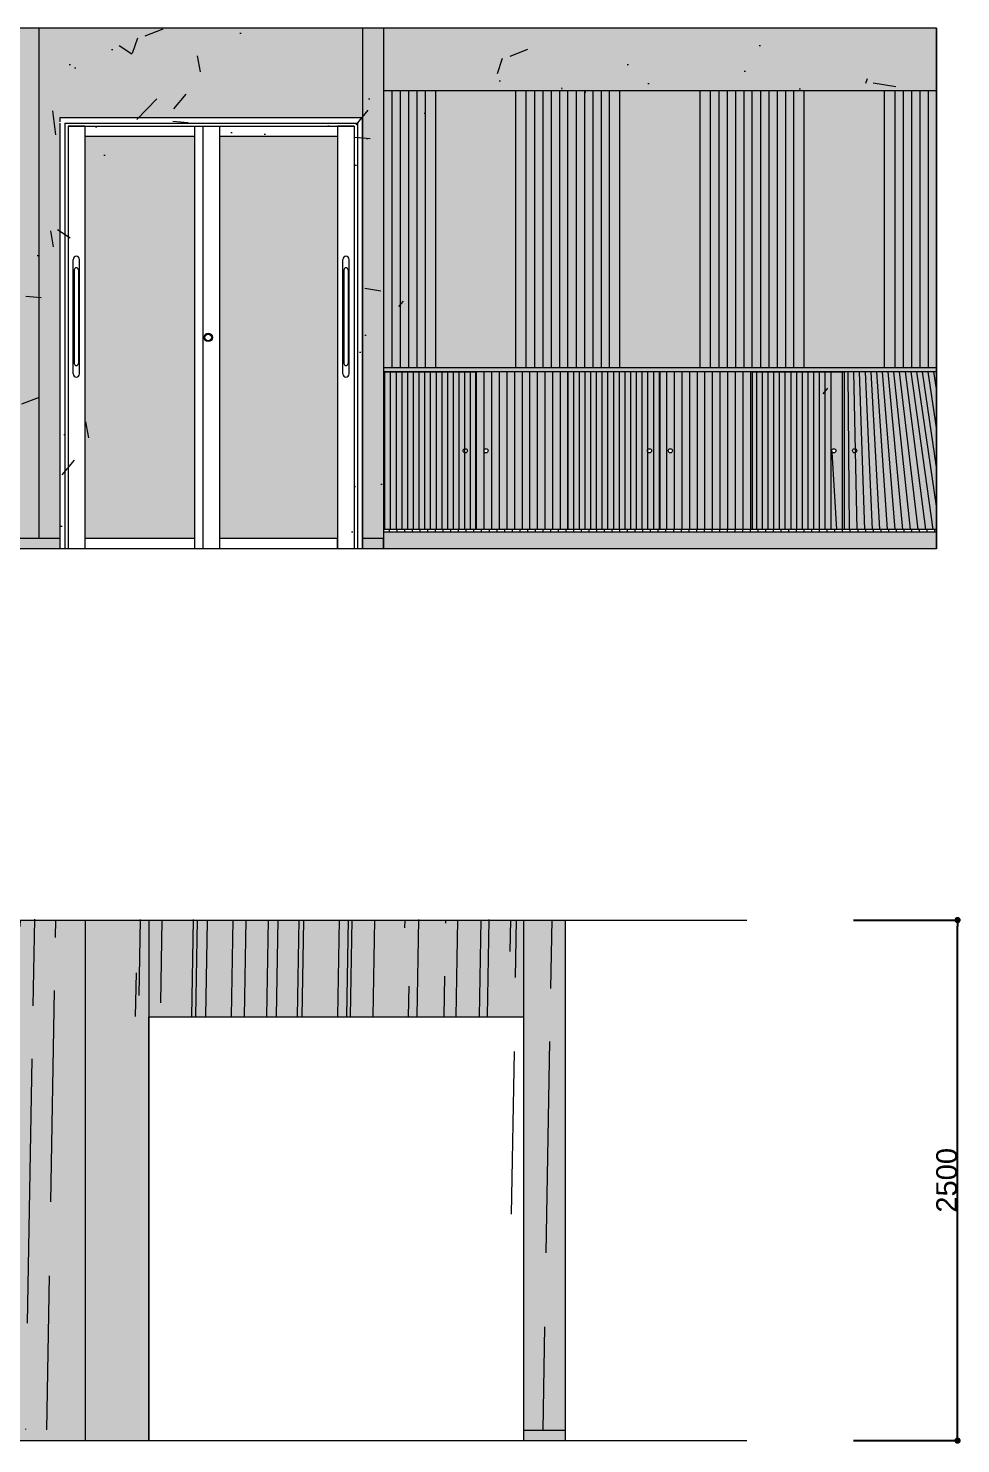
# Model space of a CAD drawing. Header units: millimetres. Extents: x 0 to 1313252738, y -131 to 560100888.
# Drawn here: x 1312660374 to 1312664851, y 560067476 to 560074274 of the extents above; entities that cross this region are included whole.
import ezdxf

# ---------------------------------------------------------------- set-up
doc = ezdxf.new("R2010")
doc.units = ezdxf.units.MM
doc.layers.get('0').update_dxf_attribs({"lineweight": 0})
doc.styles.add('onnjuku', font='arial.ttf')
doc.dimstyles.new('onnjuku', dxfattribs={"dimtxt": 100, "dimasz": 30, "dimexe": 1.25, "dimexo": 0.625, "dimtad": 1, "dimdec": 0, "dimtxsty": 'onnjuku', "dimblk": 'DOT', "dimcen": 2.5, "dimadec": 0, "dimazin": 0, "dimtfac": 1, "dimtdec": 0, "dimtmove": 0, "dimatfit": 3, "dimfxl": 500, "dimfxlon": 1, "dimarcsym": 0})
pattern_1 = [(269, (-94398.98168373108, 83165.11114108562), (31.74516432121542, -0.5541139043837529), [])]
pattern_2 = [(89, (-104260.4458594322, 71361.33415567875), (-244.2089098525694, 563.1478032884614), [3810, -508, 1270, -254]), (89, (-104381.5307447744, 71701.31915967402), (-342.201459612802, -248.0655426270803), [762, -83.81999999999998, 1524, -190.5]), (89, (-104474.0965211989, 71492.08278751341), (-147.1029423393508, 1323.568886290058), [2032, -355.6, 1016, -254])]

# ---------------------------------------------------------------- blocks, each defined once
blk = doc.blocks.new('_Dot')
at = {"color": 0, "linetype": 'ByBlock', "lineweight": -2}
blk.add_line((-0.5, 0), (-1, 0), dxfattribs=at)
at = {"color": 0, "linetype": 'ByBlock', "const_width": 0.5}
blk.add_lwpolyline([(-0.25, 0, 1), (0.25, 0, 1)], format="xyb", close=True, dxfattribs=at)
blk = doc.blocks.new('*D52')
at = {"color": 0, "lineweight": -2, "transparency": 16777216}
for p, q in [((1312664335.632875, 560069990.5227107), (1312664836.882875, 560069990.5227107)), ((1312664835.632875, 560067520.5227108), (1312664835.632875, 560069960.5227107)), ((1312664335.632875, 560067490.5227108), (1312664836.882875, 560067490.5227108))]:
    blk.add_line(p, q, dxfattribs=at)
at = {"layer": 'Defpoints', "color": 0, "transparency": 16777216}
for p in [(1312664188.106616, 560069990.5227107), (1312664835.632875, 560069990.5227107), (1312664188.106616, 560067490.5227108)]:
    blk.add_point(p, dxfattribs=at)
at = {"color": 0, "lineweight": -2, "transparency": 16777216, "xscale": 30, "yscale": 30, "zscale": 30}
for p, rotation in [((1312664835.632875, 560069990.5227107), 90), ((1312664835.632875, 560067490.5227108), 270)]:
    blk.add_blockref('_Dot', p, dxfattribs=dict(at, rotation=rotation))
at = {"color": 0, "transparency": 16777216, "insert": (1312664783.950576, 560068740.5227102), "char_height": 100, "attachment_point": 5, "rotation": 90, "style": 'onnjuku'}
blk.add_mtext('2500', dxfattribs=at)

msp = doc.modelspace()

# ---------------------------------------------------------------- hatches: boundary and pattern name
at = {"true_color": 0x575757, "transparency": 33554687}
h = msp.add_hatch(color=251, dxfattribs=at)
h.dxf.hatch_style = 1
h.paths.add_polyline_path([(1312660524.581139, 560074273.562701), (1312661978.956139, 560074273.562701), (1312661978.956139, 560073843.5627012), (1312660524.581139, 560073843.5627012)])
h.paths.add_polyline_path([(1312660423.956139, 560074273.562701), (1312660524.581139, 560074273.562701), (1312660524.581139, 560071773.562701), (1312660423.956139, 560071773.562701)])
h.paths.add_polyline_path([(1312659523.95614, 560074273.562701), (1312660423.956139, 560074273.562701), (1312660423.956139, 560071773.562701), (1312660323.346796, 560071773.562701), (1312660323.346796, 560073833.562701), (1312659623.959771, 560073833.562701), (1312659623.959771, 560071773.562701), (1312659523.95614, 560071773.562701)])
h.paths.add_polyline_path([(1312657333.956139, 560074273.562701), (1312659523.95614, 560074273.562701), (1312659523.95614, 560071773.562701), (1312657333.956139, 560071773.562701)])
at = {"true_color": 0xc7c8ca, "transparency": 33554687}
h = msp.add_hatch(dxfattribs=at)
h.set_pattern_fill('AR-CONC', color=9, scale=4.799999999999998)
h.set_pattern_definition([(50, (-81489.22972655298, 10525.73986411095), (874.4864111808189, -76.5076105867348), [91.43999999999998, -1005.84]), (355, (-81489.22972655298, 10525.73986411095), (-169.1684228398528, 917.0728571473683), [73.15199999999999, -804.6748040159997]), (100.4514447, (-81416.35609295295, 10519.36424731094), (705.3179860336955, 840.5652091785362), [77.71204223999997, -854.8331740799997]), (46.1842, (-81489.22972655298, 10769.57986411094), (1301.179396282223, -201.8031740770902), [137.1599999999999, -1508.759999999999]), (96.63555760999996, (-81380.79820655296, 10752.76306411094), (1139.539843447214, 1187.645398069063), [116.568111072, -1282.250919168]), (351.1841511700001, (-81489.22972655298, 10769.57986411094), (1139.539843511889, 1187.645398010556), [109.727841936, -1207.006713216]), (21, (-81367.30972655297, 10708.61986411094), (727.7490780918356, -490.8729512980204), [91.43999999999998, -1005.84]), (326, (-81367.30972655297, 10708.61986411094), (296.6497360687059, 884.1022373871323), [73.15199999999999, -804.6719999999997]), (71.45144499999998, (-81306.66397007296, 10667.71378459095), (1024.398812537837, 393.2292906523451), [77.71204223999997, -854.8317004799997]), (37.50000000000001, (-81489.22972655298, 10525.73986411095), (14.82529560284072, 405.8641865911348), [0, -794.9183999999997, 0, -816.8639999999997, 0, -807.7199999999997]), (7.499999999999999, (-81489.22972655298, 10525.73986411095), (320.7343800494675, 480.8667591269735), [0, -465.7343999999998, 0, -776.6303999999997, 0, -307.8479999999999]), (327.5, (-81761.11132655294, 10525.73986411095), (650.8348568009826, -27.49797116483252), [0, -304.8, 0, -950.9759999999997, 0, -1261.871999999999]), (317.5, (-81883.03132655298, 10525.73986411095), (711.0200706528864, 122.0471569599985), [0, -396.2399999999998, 0, -631.5455999999998, 0, -896.1119999999997])])
h.paths.add_polyline_path([(1312659523.95614, 560074273.562701), (1312657333.956139, 560074273.562701), (1312657333.956139, 560071823.5627009), (1312659523.95614, 560071823.5627009)])
h.paths.add_polyline_path([(1312660423.956139, 560074273.562701), (1312659523.95614, 560074273.562701), (1312659523.95614, 560071823.5627009), (1312659623.959771, 560071823.5627009), (1312659623.959771, 560073833.562701), (1312660323.346796, 560073833.562701), (1312660323.346796, 560071823.5627009), (1312660423.956139, 560071823.5627009)])
h.paths.add_polyline_path([(1312661978.956139, 560074273.562701), (1312660423.956139, 560074273.562701), (1312660423.956139, 560071823.5627009), (1312660524.581139, 560071823.5627009), (1312660524.581139, 560071773.562701), (1312660524.581139, 560073842.3127009), (1312661978.956139, 560073844.812701), (1312661978.956139, 560071776.0627012), (1312661978.956139, 560071773.562701), (1312661978.956139, 560073823.5627012), (1312661978.956139, 560073843.5627012)])
h.paths.add_polyline_path([(1312664733.956139, 560074273.562701), (1312662078.956139, 560074273.562701), (1312662078.956139, 560073973.5627009), (1312664733.956139, 560073973.5627009)])
h.paths.add_polyline_path([(1312662078.956139, 560074273.562701), (1312661978.956139, 560074273.562701), (1312661978.956139, 560071823.562701), (1312662078.956139, 560071823.562701)])
at = {"true_color": 0x575757, "transparency": 33554687}
h = msp.add_hatch(color=251, dxfattribs=at)
h.dxf.hatch_style = 1
h.paths.add_polyline_path([(1312661978.956139, 560074273.562701), (1312662078.956139, 560074273.562701), (1312662078.956139, 560071773.562701), (1312661978.956139, 560071773.562701)])
h = msp.add_hatch(color=251, dxfattribs=at)
h.dxf.hatch_style = 1
h.paths.add_polyline_path([(1312662078.956139, 560074273.562701), (1312664733.956139, 560074273.562701), (1312664733.956139, 560074023.562701), (1312664733.956139, 560073973.5627009), (1312662078.956139, 560073973.5627009)])
at = {"true_color": 0xe1b36b, "transparency": 33554602}
h = msp.add_hatch(color=43, dxfattribs=at)
h.dxf.hatch_style = 1
h.paths.add_polyline_path([(1312664693.956139, 560073973.5627009), (1312664733.956139, 560073973.5627009), (1312664733.956139, 560072643.5627009), (1312664693.956139, 560072643.5627009)])
h.paths.add_polyline_path([(1312664653.956139, 560073973.5627009), (1312664693.956139, 560073973.5627009), (1312664693.956139, 560072643.5627009), (1312664653.956139, 560072643.5627009)])
h.paths.add_polyline_path([(1312664613.956139, 560073973.5627009), (1312664653.956139, 560073973.5627009), (1312664653.956139, 560072643.5627009), (1312664613.956138, 560072643.5627009)])
h.paths.add_polyline_path([(1312664573.956138, 560073973.5627009), (1312664613.956139, 560073973.5627009), (1312664613.956138, 560072643.5627009), (1312664573.956138, 560072643.5627009)])
h.paths.add_polyline_path([(1312664533.956139, 560073973.5627009), (1312664573.956138, 560073973.5627009), (1312664573.956138, 560072643.5627009), (1312664533.956139, 560072643.5627009)])
h.paths.add_polyline_path([(1312664008.956139, 560073973.5627009), (1312664048.956139, 560073973.5627009), (1312664048.956139, 560072643.5627009), (1312664008.956139, 560072643.5627009)])
h.paths.add_polyline_path([(1312663968.956139, 560073973.5627009), (1312664008.956139, 560073973.5627009), (1312664008.956139, 560072643.5627009), (1312663968.956139, 560072643.5627009)])
h.paths.add_polyline_path([(1312663928.956139, 560073973.5627009), (1312663968.956139, 560073973.5627009), (1312663968.956139, 560072643.5627009), (1312663928.956139, 560072643.5627009)])
h.paths.add_polyline_path([(1312663648.956139, 560073973.5627009), (1312663688.956139, 560073973.5627009), (1312663688.956138, 560072643.5627009), (1312663648.956139, 560072643.5627009)])
h.paths.add_polyline_path([(1312663888.956139, 560073973.5627009), (1312663928.956139, 560073973.5627009), (1312663928.956139, 560072643.5627009), (1312663888.956138, 560072643.5627009)])
h.paths.add_polyline_path([(1312663848.956139, 560073973.5627009), (1312663888.956139, 560073973.5627009), (1312663888.956138, 560072643.5627009), (1312663848.956139, 560072643.5627009)])
h.paths.add_polyline_path([(1312663808.956139, 560073973.5627009), (1312663848.956139, 560073973.5627009), (1312663848.956139, 560072643.5627009), (1312663808.956139, 560072643.5627009)])
h.paths.add_polyline_path([(1312663768.956139, 560073973.5627009), (1312663808.956139, 560073973.5627009), (1312663808.956139, 560072643.5627009), (1312663768.956139, 560072643.5627009)])
h.paths.add_polyline_path([(1312663728.956139, 560073973.5627009), (1312663768.956139, 560073973.5627009), (1312663768.956139, 560072643.5627009), (1312663728.956139, 560072643.5627009)])
h.paths.add_polyline_path([(1312663688.956139, 560073973.5627009), (1312663728.956139, 560073973.5627009), (1312663728.956139, 560072643.5627009), (1312663688.956138, 560072643.5627009)])
h.paths.add_polyline_path([(1312663123.956139, 560073973.5627009), (1312663163.956139, 560073973.5627009), (1312663163.956139, 560072643.5627009), (1312663123.956139, 560072643.5627009)])
h.paths.add_polyline_path([(1312663083.956139, 560073973.5627009), (1312663123.956139, 560073973.5627009), (1312663123.956139, 560072643.5627009), (1312663083.956139, 560072643.5627009)])
h.paths.add_polyline_path([(1312663043.956139, 560073973.5627009), (1312663083.956139, 560073973.5627009), (1312663083.956139, 560072643.5627009), (1312663043.956139, 560072643.5627009)])
h.paths.add_polyline_path([(1312663003.956139, 560073973.5627009), (1312663043.956139, 560073973.5627009), (1312663043.956139, 560072643.5627009), (1312663003.956138, 560072643.5627009)])
h.paths.add_polyline_path([(1312662963.956139, 560073973.5627009), (1312663003.956139, 560073973.5627009), (1312663003.956138, 560072643.5627009), (1312662963.956139, 560072643.5627009)])
h.paths.add_polyline_path([(1312662923.956139, 560073973.5627009), (1312662963.956139, 560073973.5627009), (1312662963.956139, 560072643.5627009), (1312662923.956139, 560072643.5627009)])
h.paths.add_polyline_path([(1312662883.956139, 560073973.5627009), (1312662923.956139, 560073973.5627009), (1312662923.956139, 560072643.5627009), (1312662883.956139, 560072643.5627009)])
h.paths.add_polyline_path([(1312662843.956139, 560073973.5627009), (1312662883.956139, 560073973.5627009), (1312662883.956139, 560072643.5627009), (1312662843.956139, 560072643.5627009)])
h.paths.add_polyline_path([(1312662803.956139, 560073973.5627009), (1312662843.956139, 560073973.5627009), (1312662843.956139, 560072643.5627009), (1312662803.956138, 560072643.5627009)])
h.paths.add_polyline_path([(1312662763.956139, 560073973.5627009), (1312662803.956139, 560073973.5627009), (1312662803.956138, 560072643.5627009), (1312662763.956139, 560072643.5627009)])
h.paths.add_polyline_path([(1312662238.956139, 560073973.5627009), (1312662278.956139, 560073973.5627009), (1312662278.956139, 560072643.5627009), (1312662238.956139, 560072643.5627009)])
h.paths.add_polyline_path([(1312662198.956139, 560073973.5627009), (1312662238.956139, 560073973.5627009), (1312662238.956139, 560072643.5627009), (1312662198.956139, 560072643.5627009)])
h.paths.add_polyline_path([(1312662158.956139, 560073973.5627009), (1312662198.956139, 560073973.5627009), (1312662198.956139, 560072643.5627009), (1312662158.956139, 560072643.5627009)])
h.paths.add_polyline_path([(1312662118.956139, 560073973.5627009), (1312662158.956139, 560073973.5627009), (1312662158.956139, 560072643.5627009), (1312662118.956138, 560072643.5627009)])
h.paths.add_polyline_path([(1312662078.956139, 560073973.5627009), (1312662118.956139, 560073973.5627009), (1312662118.956138, 560072643.5627009), (1312662078.95614, 560072643.5627009)])
at = {"true_color": 0xffffff, "transparency": 33554687}
h = msp.add_hatch(color=7, dxfattribs=at)
h.dxf.hatch_style = 1
h.paths.add_polyline_path([(1312662278.956139, 560073973.5627009), (1312662328.956139, 560073973.5627009), (1312662328.956139, 560072643.5627009), (1312662278.956139, 560072643.5627009)])
at = {"transparency": 33554687}
h = msp.add_hatch(color=256, dxfattribs=at)
h.dxf.hatch_style = 1
h.set_gradient(color1=(255, 255, 255), color2=(99, 100, 102), name='INVCYLINDER')
h.paths.add_polyline_path([(1312662328.956139, 560073973.5627009), (1312662713.956139, 560073973.5627009), (1312662713.956139, 560072643.5627009), (1312662328.956139, 560072643.5627009)])
at = {"true_color": 0xffffff, "transparency": 33554687}
h = msp.add_hatch(color=7, dxfattribs=at)
h.dxf.hatch_style = 1
h.paths.add_polyline_path([(1312662713.956139, 560073973.5627009), (1312662763.956139, 560073973.5627009), (1312662763.956139, 560072643.5627009), (1312662713.956139, 560072643.5627009)])
h = msp.add_hatch(color=7, dxfattribs=at)
h.dxf.hatch_style = 1
h.paths.add_polyline_path([(1312663163.956139, 560073973.5627009), (1312663213.956139, 560073973.5627009), (1312663213.956139, 560072643.5627009), (1312663163.956139, 560072643.5627009)])
at = {"transparency": 33554687}
h = msp.add_hatch(color=256, dxfattribs=at)
h.dxf.hatch_style = 1
h.set_gradient(color1=(255, 255, 255), color2=(99, 100, 102), name='INVCYLINDER')
h.paths.add_polyline_path([(1312663213.956139, 560073973.5627009), (1312663598.956139, 560073973.5627009), (1312663598.956139, 560072643.5627009), (1312663213.956139, 560072643.5627009)])
at = {"true_color": 0xffffff, "transparency": 33554687}
h = msp.add_hatch(color=7, dxfattribs=at)
h.dxf.hatch_style = 1
h.paths.add_polyline_path([(1312663598.956139, 560073973.5627009), (1312663648.956139, 560073973.5627009), (1312663648.956139, 560072643.5627009), (1312663598.956139, 560072643.5627009)])
h = msp.add_hatch(color=7, dxfattribs=at)
h.dxf.hatch_style = 1
h.paths.add_polyline_path([(1312664483.956139, 560073973.5627009), (1312664533.956139, 560073973.5627009), (1312664533.956139, 560072643.5627009), (1312664483.956139, 560072643.5627009)])
h.paths.add_polyline_path([(1312664048.956139, 560073973.5627009), (1312664098.95614, 560073973.5627009), (1312664098.95614, 560072643.5627009), (1312664048.956139, 560072643.5627009)])
at = {"transparency": 33554687}
h = msp.add_hatch(color=256, dxfattribs=at)
h.dxf.hatch_style = 1
h.set_gradient(color1=(255, 255, 255), color2=(99, 100, 102), name='INVCYLINDER')
h.paths.add_polyline_path([(1312664098.95614, 560073973.5627009), (1312664483.956139, 560073973.5627009), (1312664483.956139, 560072643.5627009), (1312664098.95614, 560072643.5627009)])
h = msp.add_hatch(color=256, dxfattribs=at)
h.dxf.hatch_style = 1
h.set_gradient(color1=(173, 221, 247), name='CYLINDER')
h.paths.add_polyline_path([(1312660644.581139, 560073753.5627009), (1312661171.768639, 560073753.5627009), (1312661171.768639, 560071823.5627009), (1312660644.581139, 560071823.5627009)])
h = msp.add_hatch(color=256, dxfattribs=at)
h.dxf.hatch_style = 1
h.set_gradient(color1=(173, 221, 247), name='CYLINDER')
h.paths.add_polyline_path([(1312661291.768639, 560073753.5627009), (1312661858.956139, 560073753.5627009), (1312661858.956139, 560071823.562701), (1312661291.768639, 560071823.562701)])
at = {"true_color": 0x5d5e5f, "transparency": 33554687}
h = msp.add_hatch(color=251, dxfattribs=at)
h.dxf.hatch_style = 1
h.paths.add_polyline_path([(1312662078.95614, 560072643.5627009), (1312664733.956139, 560072643.5627009), (1312664733.956139, 560072623.562701), (1312663848.956139, 560072623.562701), (1312663406.456139, 560072623.562701), (1312662078.95614, 560072623.562701)])
at = {"transparency": 33554687}
h = msp.add_hatch(dxfattribs=at)
h.set_pattern_fill('AR-CONC', color=256, scale=9.1, angle=180)
h.set_pattern_definition([(230, (-94398.98168373108, 83165.11114108562), (-1657.880487863636, 145.0456784040182), [173.355, -1906.905]), (175, (-94398.98168373108, 83165.11114108562), (320.7151349672208, -1738.61729167522), [138.684, -1525.529315947]), (280.4514447, (-94537.13794743107, 83177.19824793562), (-1337.165348522215, -1593.571542400975), [147.3290800799998, -1620.621225859998]), (226.1842, (-94398.98168373108, 82702.83114108563), (-2466.819272118383, 382.5851841878174), [260.0325, -2860.3575]), (276.63555761, (-94604.54977373108, 82734.71299108563), (-2160.377619868678, -2251.577733839265), [220.9937105739998, -2430.934034255996]), (171.18415117, (-94398.98168373108, 82702.83114108563), (-2160.377619991292, -2251.577733728347), [208.025700337, -2288.283560472]), (201, (-94630.12168373108, 82818.40114108562), (-1379.690960549105, 930.6133035024973), [173.355, -1906.905]), (146, (-94630.12168373108, 82818.40114108562), (-562.3984579635886, -1676.110491713105), [138.684, -1525.524]), (251.451445, (-94745.09593039108, 82895.95225017563), (-1942.089415436317, -745.4971968617374), [147.3290800799998, -1620.618432159998]), (217.5, (-94398.98168373108, 83165.11114108562), (-28.10628958038563, -769.4508537456932), [0, -1507.0328, 0, -1548.638, 0, -1531.3025]), (187.5, (-94398.98168373108, 83165.11114108562), (-608.0589288437823, -911.6432308448874), [0, -882.9547999999999, 0, -1472.3618, 0, -583.6285]), (147.4999999999999, (-93883.53948373107, 83165.11114108562), (-1233.87441601853, 52.13157033332848), [0, -577.85, 0, -1802.892, 0, -2392.299]), (137.5, (-93652.39948373107, 83165.11114108562), (-1347.975550612764, -231.3810684033304), [0, -751.2049999999998, 0, -1197.3052, 0, -1698.878999999999])])
h.paths.add_polyline_path([(1312662078.956139, 560072643.5627009), (1312664733.956139, 560072643.5627009), (1312664733.956139, 560072623.562701), (1312663848.956139, 560072623.562701), (1312663406.456139, 560072623.562701), (1312662078.956139, 560072623.562701)])
at = {"true_color": 0x000000, "transparency": 33554687}
h = msp.add_hatch(dxfattribs=at)
h.set_pattern_fill('AR-CONC', color=18, scale=0.5400000000000001, angle=180)
h.set_pattern_definition([(230, (-94398.98168373108, 83165.11114108562), (-98.37972125784216, 8.607106191007677), [10.287, -113.157]), (175, (-94398.98168373108, 83165.11114108562), (19.03144756948343, -103.170696429079), [8.229600000000001, -90.52591545180002]), (280.4514447, (-94407.17996751108, 83165.82839797562), (-79.3482734287908, -94.56358603258533), [8.742604751999988, -96.1687320839999]), (226.1842, (-94398.98168373108, 83137.67914108562), (-146.3826820817501, 22.70285708367268), [15.4305, -169.7355]), (276.63555761, (-94411.18022973108, 83139.57103108561), (-128.1982323878116, -133.6101072827696), [13.11391249559999, -144.2532284063998]), (171.18415117, (-94398.98168373108, 83137.67914108562), (-128.1982323950876, -133.6101072761876), [12.3443822178, -135.7882552368]), (201, (-94412.69768373108, 83144.53714108563), (-81.87177128533155, 55.22320702102731), [10.287, -113.157]), (146, (-94412.69768373108, 83144.53714108563), (-33.37309530772944, -99.46150170605243), [8.229600000000001, -90.5256]), (251.451445, (-94419.52033133508, 83149.13907503162), (-115.2448664105067, -44.23829519838881), [8.742604751999988, -96.16856630399988]), (217.5, (-94398.98168373108, 83165.11114108562), (-1.667845755319586, -45.65972099150267), [0, -89.42832000000001, 0, -91.8972, 0, -90.8685]), (187.5, (-94398.98168373108, 83165.11114108562), (-36.08261775556511, -54.09751040178453), [0, -52.39512, 0, -87.37092000000001, 0, -34.63290000000001]), (147.4999999999999, (-94368.39500373107, 83165.11114108562), (-73.21892139011055, 3.093521756043668), [0, -34.29, 0, -106.9848, 0, -141.9606]), (137.5, (-94354.67900373107, 83165.11114108562), (-79.98975794844975, -13.73030515799982), [0, -44.57699999999999, 0, -71.04888000000003, 0, -100.8126])])
h.paths.add_polyline_path([(1312662078.956139, 560072643.5627009), (1312664733.956139, 560072643.5627009), (1312664733.956139, 560072623.562701), (1312663848.956139, 560072623.562701), (1312663406.456139, 560072623.562701), (1312662078.956139, 560072623.562701)])
at = {"true_color": 0xe1b36b, "transparency": 33554602}
h = msp.add_hatch(color=43, dxfattribs=at)
h.dxf.hatch_style = 1
h.paths.add_polyline_path([(1312662078.956139, 560072623.562701), (1312662521.456139, 560072623.562701), (1312662521.456139, 560071865.562701), (1312662078.956139, 560071865.562701)])
h.paths.add_polyline_path([(1312662481.456139, 560072244.562701, 1), (1312662461.456139, 560072244.562701, 1)], flags=16)
at = {"transparency": 33554687}
h = msp.add_hatch(dxfattribs=at)
h.set_pattern_fill('ANSI31', color=256, scale=10, angle=224)
h.set_pattern_definition(pattern_1)
h.paths.add_polyline_path([(1312662078.956139, 560072623.562701), (1312662521.456139, 560072623.562701), (1312662521.456139, 560071865.562701), (1312662078.956139, 560071865.562701)])
h.paths.add_polyline_path([(1312662461.456139, 560072244.562701, 1), (1312662481.456139, 560072244.562701, 1)], flags=16)
at = {"true_color": 0xe1b36b, "transparency": 33554602}
h = msp.add_hatch(color=43, dxfattribs=at)
h.dxf.hatch_style = 1
h.paths.add_polyline_path([(1312662521.456139, 560072623.562701), (1312662963.956139, 560072623.562701), (1312662963.956139, 560071865.562701), (1312662521.456139, 560071865.562701)])
h.paths.add_polyline_path([(1312662561.45614, 560072244.562701, 1), (1312662581.456139, 560072244.562701, 1)], flags=16)
at = {"transparency": 33554687}
h = msp.add_hatch(dxfattribs=at)
h.set_pattern_fill('ANSI31', color=256, scale=10, angle=224)
h.set_pattern_definition(pattern_1)
h.paths.add_polyline_path([(1312662521.456139, 560072623.562701), (1312662963.956139, 560072623.562701), (1312662963.956139, 560071865.562701), (1312662521.456139, 560071865.562701)])
h.paths.add_polyline_path([(1312662561.45614, 560072244.562701, 1), (1312662581.456139, 560072244.562701, 1)], flags=16)
at = {"true_color": 0xe1b36b, "transparency": 33554602}
h = msp.add_hatch(color=43, dxfattribs=at)
h.dxf.hatch_style = 1
h.paths.add_polyline_path([(1312662963.956139, 560072623.562701), (1312663406.456139, 560072623.562701), (1312663406.456139, 560071865.562701), (1312662963.956139, 560071865.562701)])
h.paths.add_polyline_path([(1312663346.456139, 560072244.562701, 1), (1312663366.45614, 560072244.562701, 1)], flags=16)
at = {"transparency": 33554687}
h = msp.add_hatch(dxfattribs=at)
h.set_pattern_fill('ANSI31', color=256, scale=10, angle=224)
h.set_pattern_definition(pattern_1)
h.paths.add_polyline_path([(1312662963.956139, 560072623.562701), (1312663406.456139, 560072623.562701), (1312663406.456139, 560071865.562701), (1312662963.956139, 560071865.562701)])
h.paths.add_polyline_path([(1312663346.456139, 560072244.562701, 1), (1312663366.45614, 560072244.562701, 1)], flags=16)
at = {"true_color": 0xe1b36b, "transparency": 33554602}
h = msp.add_hatch(color=43, dxfattribs=at)
h.dxf.hatch_style = 1
h.paths.add_polyline_path([(1312663406.456139, 560072623.562701), (1312663848.956139, 560072623.562701), (1312663848.956139, 560071865.562701), (1312663406.456139, 560071865.562701)])
h.paths.add_polyline_path([(1312663446.456139, 560072244.562701, 1), (1312663466.456139, 560072244.562701, 1)], flags=16)
at = {"transparency": 33554687}
h = msp.add_hatch(dxfattribs=at)
h.set_pattern_fill('ANSI31', color=256, scale=10, angle=224)
h.set_pattern_definition(pattern_1)
h.paths.add_polyline_path([(1312663406.456139, 560072623.562701), (1312663848.956139, 560072623.562701), (1312663848.956139, 560071865.562701), (1312663406.456139, 560071865.562701)])
h.paths.add_polyline_path([(1312663446.456139, 560072244.562701, 1), (1312663466.456139, 560072244.562701, 1)], flags=16)
at = {"true_color": 0xe1b36b, "transparency": 33554602}
h = msp.add_hatch(color=43, dxfattribs=at)
h.dxf.hatch_style = 1
h.paths.add_polyline_path([(1312663848.956139, 560072623.562701), (1312664291.456139, 560072623.562701), (1312664291.456139, 560072244.562701), (1312664291.456139, 560071865.562701), (1312663848.956139, 560071865.562701)])
h.paths.add_polyline_path([(1312664231.456139, 560072244.562701, 1), (1312664251.456139, 560072244.562701, 1)], flags=16)
at = {"transparency": 33554687}
h = msp.add_hatch(dxfattribs=at)
h.set_pattern_fill('ANSI31', color=256, scale=10, angle=224)
h.set_pattern_definition(pattern_1)
h.paths.add_polyline_path([(1312663848.956139, 560072623.562701), (1312664291.456139, 560072623.562701), (1312664291.456139, 560072244.562701), (1312664291.456139, 560071865.562701), (1312663848.956139, 560071865.562701)])
h.paths.add_polyline_path([(1312664231.456139, 560072244.562701, 1), (1312664251.456139, 560072244.562701, 1)], flags=16)
at = {"true_color": 0xe1b36b, "transparency": 33554602}
h = msp.add_hatch(color=43, dxfattribs=at)
h.dxf.hatch_style = 1
h.paths.add_polyline_path([(1312664291.456139, 560072623.562701), (1312664733.956139, 560072623.562701), (1312664733.956139, 560071865.562701), (1312664291.456139, 560071865.562701)])
h.paths.add_polyline_path([(1312664331.456139, 560072244.562701, 1), (1312664351.456139, 560072244.562701, 1)], flags=16)
at = {"transparency": 33554687}
h = msp.add_hatch(dxfattribs=at)
h.set_pattern_fill('ANSI31', color=256, scale=10, angle=224)
h.set_pattern_definition(pattern_1)
h.paths.add_polyline_path([(1312664291.456139, 560072623.562701), (1312664733.956139, 560072623.562701), (1312664733.956139, 560071865.562701), (1312664291.456139, 560071865.562701)])
h.paths.add_polyline_path([(1312664331.456139, 560072244.562701, 1), (1312664351.456139, 560072244.562701, 1)], flags=16)
h = msp.add_hatch(dxfattribs=at)
h.set_pattern_fill('ANSI31', color=256, scale=8.400000000000002, angle=180)
h.set_pattern_definition([(225, (-94398.98168373108, 83165.11114108562), (18.85853785424522, -18.85853785424523), [])])
h.paths.add_polyline_path([(1312662078.956139, 560071865.562701), (1312664733.956139, 560071865.562701), (1312664733.956139, 560071853.5627009), (1312662078.956139, 560071853.5627009)])
at = {"true_color": 0x515252, "transparency": 33554687}
h = msp.add_hatch(color=251, dxfattribs=at)
h.dxf.hatch_style = 1
h.paths.add_polyline_path([(1312662078.956139, 560071853.5627009), (1312664733.956139, 560071853.5627009), (1312664733.956139, 560071773.562701), (1312662078.956139, 560071773.562701)])
at = {"true_color": 0xbb8a63, "transparency": 33554582}
h = msp.add_hatch(color=23, dxfattribs=at)
h.dxf.hatch_style = 1
h.paths.add_polyline_path([(1312660646.963835, 560069990.5227103), (1312660146.963835, 560069990.5227103), (1312660146.963835, 560069080.5227102), (1312660146.963835, 560067790.5227102), (1312660146.963835, 560067490.522711), (1312660646.963835, 560067490.522711)])
at = {"transparency": 33554687}
h = msp.add_hatch(dxfattribs=at)
h.set_pattern_fill('AR-RROOF', color=256, scale=10, angle=89)
h.set_pattern_definition(pattern_2)
h.paths.add_polyline_path([(1312660646.963835, 560069990.5227103), (1312660146.963835, 560069990.5227103), (1312660146.963835, 560067540.522711), (1312660646.963835, 560067540.522711)])
at = {"true_color": 0x575757, "transparency": 33554687}
h = msp.add_hatch(color=251, dxfattribs=at)
h.dxf.hatch_style = 1
h.paths.add_polyline_path([(1312660951.963835, 560069990.5227103), (1312660646.963835, 560069990.5227103), (1312660646.963834, 560067490.5227108), (1312660951.963834, 560067490.5227108)])
at = {"true_color": 0xbb8a63, "transparency": 33554582}
h = msp.add_hatch(color=23, dxfattribs=at)
h.dxf.hatch_style = 1
h.paths.add_polyline_path([(1312662751.963835, 560069990.5227103), (1312660951.963835, 560069990.5227103), (1312660951.963835, 560069525.5227103), (1312662751.963835, 560069525.5227103)])
at = {"transparency": 33554687}
h = msp.add_hatch(dxfattribs=at)
h.set_pattern_fill('AR-RROOF', color=256, scale=10, angle=89)
h.set_pattern_definition(pattern_2)
h.paths.add_polyline_path([(1312662751.963835, 560069990.5227103), (1312660951.963835, 560069990.5227103), (1312660951.963835, 560069525.5227103), (1312662751.963835, 560069525.5227103)])
at = {"true_color": 0xbb8a63, "transparency": 33554582}
h = msp.add_hatch(color=23, dxfattribs=at)
h.dxf.hatch_style = 1
h.paths.add_polyline_path([(1312662951.963835, 560069990.5227103), (1312662751.963835, 560069990.5227103), (1312662751.963835, 560067540.522711), (1312662951.963835, 560067540.522711)])
at = {"transparency": 33554687}
h = msp.add_hatch(dxfattribs=at)
h.set_pattern_fill('AR-RROOF', color=256, scale=10, angle=89)
h.set_pattern_definition(pattern_2)
h.paths.add_polyline_path([(1312662951.963835, 560069990.5227103), (1312662751.963835, 560069990.5227103), (1312662751.963835, 560067540.522711), (1312662951.963835, 560067540.522711)])
at = {"true_color": 0xbb8a63, "transparency": 33554582}
h = msp.add_hatch(color=23, dxfattribs=at)
h.dxf.hatch_style = 1
h.paths.add_polyline_path([(1312662951.963835, 560067540.522711), (1312662751.963835, 560067540.522711), (1312662751.963835, 560067490.5227108), (1312662951.963835, 560067490.5227108)])

# ---------------------------------------------------------------- linework, layer by layer
for p, q in [((1312664733.956139, 560074273.562701), (1312657333.956139, 560074273.562701)), ((1312660423.956139, 560074273.562701), (1312660423.956139, 560071823.5627009)), ((1312661978.956139, 560074273.562701), (1312661978.956139, 560071773.5627012)), ((1312662078.956139, 560074273.562701), (1312662078.956139, 560071773.5627012)), ((1312664733.956139, 560074273.5627007), (1312664733.956139, 560071773.5627012)), ((1312664733.956139, 560071773.562701), (1312664733.956139, 560074273.562701)), ((1312664733.956139, 560074273.562701), (1312664733.956139, 560074023.562701)), ((1312664733.956139, 560074023.562701), (1312664733.956139, 560073973.5627009)), ((1312664733.956139, 560073973.5627009), (1312662078.95614, 560073973.5627009)), ((1312662078.956139, 560073973.5627009), (1312662078.95614, 560072643.5627009)), ((1312662118.956139, 560073973.5627009), (1312662118.956138, 560072643.5627009)), ((1312662158.956139, 560073973.5627009), (1312662158.956139, 560072643.5627009)), ((1312662198.956139, 560073973.5627009), (1312662198.956139, 560072643.5627009)), ((1312662238.956139, 560073973.5627009), (1312662238.956139, 560072643.5627009)), ((1312662278.956139, 560073973.5627009), (1312662278.956139, 560072643.5627009)), ((1312662328.956139, 560073973.5627009), (1312662328.956139, 560072643.5627009)), ((1312662713.956139, 560072643.5627009), (1312662713.956139, 560073973.5627009)), ((1312662803.956139, 560073973.5627009), (1312662803.956138, 560072643.5627009)), ((1312662843.956139, 560073973.5627009), (1312662843.956139, 560072643.5627009)), ((1312662883.956139, 560073973.5627009), (1312662883.956139, 560072643.5627009)), ((1312662923.956139, 560073973.5627009), (1312662923.956139, 560072643.5627009)), ((1312662963.956139, 560072643.5627009), (1312662963.956139, 560073973.5627009)), ((1312663003.956139, 560073973.5627009), (1312663003.956138, 560072643.5627009)), ((1312663043.956139, 560073973.5627009), (1312663043.956139, 560072643.5627009)), ((1312663083.956139, 560073973.5627009), (1312663083.956139, 560072643.5627009)), ((1312663123.956139, 560073973.5627009), (1312663123.956139, 560072643.5627009)), ((1312663163.956139, 560072643.5627009), (1312663163.956139, 560073973.5627009)), ((1312663213.956139, 560072643.5627009), (1312663213.956139, 560073973.5627009)), ((1312663598.956139, 560072643.5627009), (1312663598.956139, 560073973.5627009)), ((1312663648.956139, 560072643.5627009), (1312663648.956139, 560073973.5627009)), ((1312663688.956139, 560073973.5627009), (1312663688.956138, 560072643.5627009)), ((1312663728.956139, 560073973.5627009), (1312663728.956139, 560072643.5627009)), ((1312663768.956139, 560073973.5627009), (1312663768.956139, 560072643.5627009)), ((1312663808.956139, 560073973.5627009), (1312663808.956139, 560072643.5627009)), ((1312663848.956139, 560072643.5627009), (1312663848.956139, 560073973.5627009)), ((1312663888.956139, 560073973.5627009), (1312663888.956138, 560072643.5627009)), ((1312663928.956139, 560073973.5627009), (1312663928.956139, 560072643.5627009)), ((1312663968.956139, 560073973.5627009), (1312663968.956139, 560072643.5627009)), ((1312664008.956139, 560073973.5627009), (1312664008.956139, 560072643.5627009)), ((1312664048.956139, 560072643.5627009), (1312664048.956139, 560073973.5627009)), ((1312664098.95614, 560072643.5627009), (1312664098.95614, 560073973.5627009)), ((1312664483.956139, 560073973.5627009), (1312664483.956139, 560072643.5627009)), ((1312664533.956139, 560073973.5627009), (1312664533.956139, 560072643.5627009)), ((1312664573.956138, 560073973.5627009), (1312664573.956138, 560072643.5627009)), ((1312664613.956139, 560073973.5627009), (1312664613.956138, 560072643.5627009)), ((1312664733.956139, 560073973.5627009), (1312664633.956139, 560073973.5627009)), ((1312664653.956139, 560073973.5627009), (1312664653.956139, 560072643.5627009)), ((1312664733.956139, 560073973.5627009), (1312664693.956139, 560073973.5627009)), ((1312664693.956139, 560073973.5627009), (1312664693.956139, 560072643.5627009)), ((1312664733.956139, 560073973.5627009), (1312664733.956139, 560072643.5627009)), ((1312661978.956139, 560073843.5627012), (1312660524.581139, 560073843.5627012)), ((1312660524.581139, 560073843.5627012), (1312660524.581139, 560073823.5627012)), ((1312660524.581139, 560073818.5627012), (1312660524.581139, 560071773.562701)), ((1312660549.581139, 560073818.5627012), (1312661953.956139, 560073818.5627012)), ((1312660549.581139, 560073818.5627012), (1312660549.581139, 560071773.562701)), ((1312660564.581139, 560073803.5627009), (1312661938.956139, 560073803.5627012)), ((1312660564.581139, 560073803.5627012), (1312660564.581139, 560071773.562701)), ((1312660644.581139, 560073803.5627009), (1312660564.581139, 560073803.5627009)), ((1312660564.581139, 560073803.5627009), (1312660604.581139, 560073803.5627009)), ((1312660644.581139, 560073803.5627012), (1312660644.581139, 560071773.562701)), ((1312661171.768639, 560073803.5627012), (1312661171.768639, 560071773.562701)), ((1312661211.768639, 560073803.5627012), (1312661211.768639, 560071773.562701)), ((1312661291.768639, 560073803.5627012), (1312661291.768639, 560071773.562701)), ((1312661858.956139, 560073803.5627009), (1312661858.956139, 560071773.5627012)), ((1312661938.956139, 560073803.5627009), (1312661858.956139, 560073803.5627012)), ((1312661938.956139, 560073803.5627009), (1312661938.956139, 560071773.5627012)), ((1312661953.956139, 560073818.5627012), (1312661953.956139, 560071773.5627012)), ((1312661978.956139, 560071773.5627012), (1312661978.956139, 560073843.5627012)), ((1312661978.956139, 560073823.5627012), (1312661978.956139, 560071773.5627012)), ((1312661171.768639, 560073753.5627009), (1312660644.581139, 560073753.5627009)), ((1312661858.956139, 560073753.5627009), (1312661291.768639, 560073753.5627009)), ((1312660589.581139, 560072613.562701), (1312660589.581139, 560073163.5627012)), ((1312660594.581139, 560073113.5627012), (1312660594.581139, 560072888.562701)), ((1312660614.581139, 560073113.5627012), (1312660614.581139, 560072888.562701)), ((1312660619.581139, 560072613.562701), (1312660619.581139, 560073163.5627012)), ((1312661883.956139, 560072613.562701), (1312661883.956139, 560073163.5627012)), ((1312661888.956139, 560073113.5627012), (1312661888.956139, 560072888.562701)), ((1312661908.956139, 560073113.5627012), (1312661908.956139, 560072888.562701)), ((1312661913.956139, 560072613.562701), (1312661913.956139, 560073163.5627012)), ((1312660594.581139, 560072888.562701), (1312660594.581139, 560072663.5627012)), ((1312660614.581139, 560072888.562701), (1312660614.581139, 560072663.5627012)), ((1312661888.956139, 560072888.562701), (1312661888.956139, 560072663.5627012)), ((1312661908.956139, 560072888.562701), (1312661908.956139, 560072663.5627012)), ((1312664733.956139, 560072643.5627009), (1312662078.95614, 560072643.5627009)), ((1312664733.956139, 560072623.562701), (1312662078.95614, 560072623.562701)), ((1312662963.956139, 560072623.562701), (1312662078.95614, 560072623.562701)), ((1312662078.95614, 560072623.562701), (1312662521.456139, 560072623.562701)), ((1312662521.456139, 560072623.562701), (1312662521.456139, 560071865.562701)), ((1312662963.956139, 560072623.562701), (1312662963.956139, 560071865.562701)), ((1312663848.956139, 560072623.562701), (1312663406.456139, 560072623.562701)), ((1312663406.456139, 560072623.562701), (1312663406.456139, 560071865.562701)), ((1312664733.956139, 560072623.562701), (1312663848.956139, 560072623.562701)), ((1312663848.956139, 560072623.562701), (1312663848.956139, 560071865.562701)), ((1312664733.956139, 560072623.562701), (1312663848.956139, 560072623.562701)), ((1312663848.956139, 560072623.562701), (1312664291.456139, 560072623.562701)), ((1312664291.456139, 560072623.562701), (1312664291.456139, 560071865.562701)), ((1312664291.456139, 560072623.562701), (1312664291.456139, 560072244.562701)), ((1312664733.956139, 560071773.562701), (1312664733.956139, 560072623.562701)), ((1312660524.581139, 560071823.5627009), (1312660323.346796, 560071823.5627009)), ((1312661171.768639, 560071823.5627009), (1312660644.581139, 560071823.5627009)), ((1312661858.956139, 560071823.562701), (1312661291.768639, 560071823.562701)), ((1312661858.956139, 560071773.5627012), (1312661858.956139, 560071823.562701)), ((1312662078.956139, 560071823.562701), (1312661978.956139, 560071823.562701)), ((1312664733.956139, 560071865.562701), (1312662078.95614, 560071865.562701)), ((1312664733.956139, 560071853.5627009), (1312662078.95614, 560071853.5627009)), ((1312662078.956139, 560071773.5627012), (1312662078.956139, 560071823.562701)), ((1312664733.956139, 560071773.562701), (1312656437.41338, 560071773.562701)), ((1312664733.956139, 560071773.562701), (1312662078.95614, 560071773.562701)), ((1312655551.963835, 560069990.5227103), (1312663823.753746, 560069990.5227103)), ((1312660646.963835, 560069990.5227103), (1312660646.963835, 560067490.5227103)), ((1312660951.963835, 560069990.5227103), (1312660951.963835, 560067490.5227103)), ((1312662751.963835, 560069990.5227103), (1312662751.963835, 560067490.5227103)), ((1312662951.963835, 560069990.5227103), (1312662951.963835, 560067490.5227103)), ((1312660951.963835, 560067490.5227103), (1312660951.963835, 560069525.5227103)), ((1312660951.963835, 560069525.5227103), (1312662751.963835, 560069525.5227103)), ((1312662751.963835, 560067540.522711), (1312662951.963835, 560067540.522711)), ((1312655551.963835, 560067490.5227115), (1312663823.753746, 560067490.5227107))]:
    msp.add_line(p, q)
at = {"color": 7, "true_color": 0xffffff, "transparency": 33554687}
msp.add_line((1312662763.956139, 560072643.5627009), (1312662763.956139, 560073973.5627009), dxfattribs=at)
for centre, radius in [((1312661237.620966, 560072788.562701), 20), ((1312661237.620966, 560072788.562701), 16.01813614368438), ((1312662471.456139, 560072244.562701), 10), ((1312662571.456139, 560072244.562701), 10), ((1312663356.45614, 560072244.562701), 10), ((1312663456.456139, 560072244.562701), 10), ((1312664241.456139, 560072244.562701), 10), ((1312664341.456139, 560072244.562701), 10)]:
    msp.add_circle(centre, radius)
for centre, radius, start, end in [((1312660604.581139, 560073163.5627012), 15, 0, 180), ((1312660604.581139, 560073113.5627012), 10, 0, 180), ((1312661898.956139, 560073163.5627012), 15, 0, 180), ((1312661898.956139, 560073113.5627012), 10, 0, 180), ((1312660604.581139, 560072663.5627012), 10, 180, 0), ((1312661898.956139, 560072663.5627012), 10, 180, 0), ((1312660604.581139, 560072613.562701), 15, 180, 0), ((1312661898.956139, 560072613.562701), 15, 180, 0)]:
    msp.add_arc(centre, radius, start, end)

# ---------------------------------------------------------------- dimensions: what is measured, and where the dimension line sits
dim = msp.add_linear_dim(base=(1312664835.632875, 560069990.5227107), p1=(1312664188.106615, 560067490.5227106), p2=(1312664188.106615, 560069990.5227103), angle=90, dimstyle='onnjuku')
dim.commit()
dim.dimension.update_dxf_attribs({"geometry": '*D52', "text_midpoint": (1312664783.950576, 560068740.5227102)})

doc.saveas('drawing.dxf')
